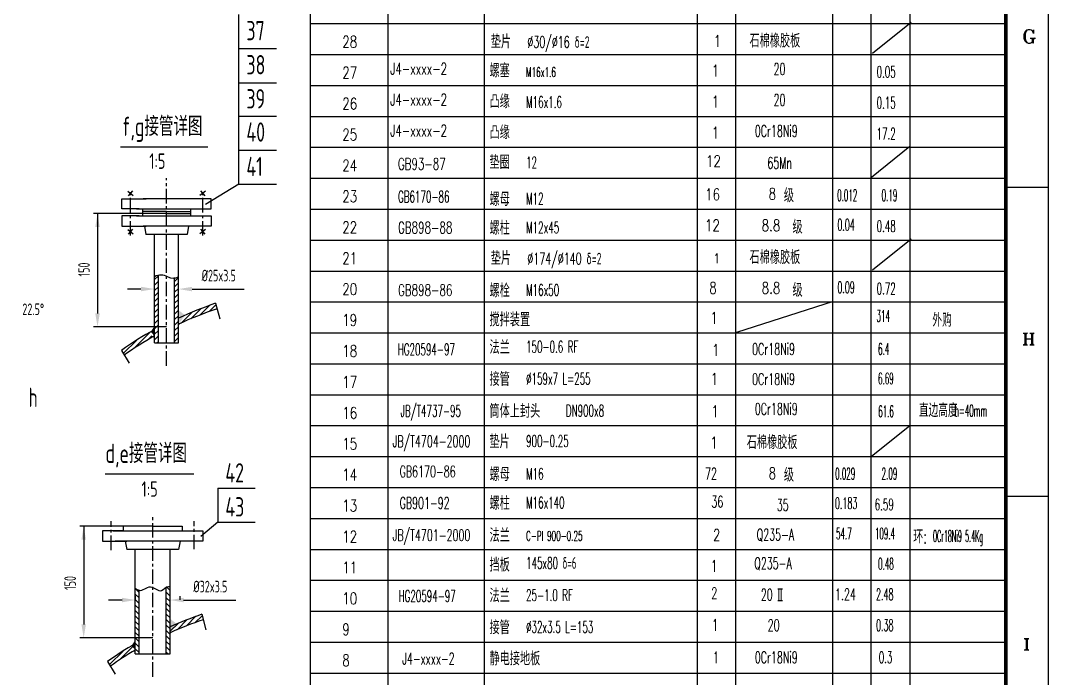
# Model space of a CAD drawing. Extents: x 0 to 594, y 0 to 841.
# Drawn here: x 328.1 to 594, y 128.5 to 298.6 of the extents above; entities that cross this region are included whole.
import ezdxf
from ezdxf.enums import TextEntityAlignment as Align

# ---------------------------------------------------------------- set-up
doc = ezdxf.new("R2010")
doc.units = 0
doc.header["$LTSCALE"] = 3
doc.header["$MEASUREMENT"] = 0
doc.linetypes.add('CENTER', pattern=[2, 1.25, -0.25, 0.25, -0.25])
doc.layers.get('0').update_dxf_attribs({"linetype": 'CONTINUOUS'})
doc.layers.get('DEFPOINTS').update_dxf_attribs({"linetype": 'CONTINUOUS'})
for name, color, linetype in [('1', 21, 'CONTINUOUS'), ('2', 253, 'CONTINUOUS'), ('4', 2, 'CENTER'), ('BORDER', 7, 'CONTINUOUS')]:
    doc.layers.add(name, color=color, linetype=linetype)
doc.styles.add('HZTXT', font='romans', dxfattribs={"width": 0.75, "bigfont": 'HZTXT'})
doc.styles.get("Standard").update_dxf_attribs({"font": 'isocp.shx', "width": 0.707, "bigfont": 'hztxt.shx'})

# ---------------------------------------------------------------- blocks, each defined once
blk = doc.blocks.new('*X0')
at = {"color": 0}
for p, q in [((2939.71, 221.59), (2942.31, 224.19)), ((2942.09, 222.56), (2944.59, 225.06)), ((2944.39, 223.45), (2946.17, 225.22)), ((2937.19, 220.48), (2939.95, 223.24)), ((2924.91, 213.86), (2929.19, 218.14)), ((2922.22, 212.58), (2925.71, 216.08)), ((2928.68, 216.22), (2929.59, 217.13))]:
    blk.add_line(p, q, dxfattribs=at)

msp = doc.modelspace()

# ---------------------------------------------------------------- hatches: boundary and pattern name
at = {"layer": '1'}
h = msp.add_hatch(dxfattribs=at)
h.set_pattern_fill('ANSI31', color=256, scale=8, style=0)
h.set_pattern_definition([(45, (-2734.2247, -459.7851), (-0.70710678, 0.70710678), [])])
h.paths.add_polyline_path([(362.769, 219.406), (363.769, 219.406), (363.769, 232.73, 0.0714651), (362.769, 232.39)])
h.paths.add_polyline_path([(362.769, 215.267), (363.769, 215.267), (363.769, 219.406), (362.769, 219.406)])
h.paths.add_polyline_path([(367.969, 215.267), (368.969, 215.267), (368.969, 232.313, -0.086303), (367.969, 232.021)])
h = msp.add_hatch(dxfattribs=at)
h.set_pattern_fill('ANSI31', color=256, scale=8, angle=90, style=0)
h.set_pattern_definition([(135, (-2734.872, -384.5111), (-0.70710678, -0.70710678), [])])
edge = h.paths.add_edge_path()
edge.add_spline(control_points=[(366.792, 152.107), (366.644, 152.194), (366.306, 152.353), (365.978, 152.21), (365.792, 152.085)], knot_values=[11.6031548, 11.6031548, 11.6031548, 11.6031548, 12.1056883, 12.7628931, 12.7628931, 12.7628931, 12.7628931], degree=3, periodic=0)
edge.add_line((365.792, 152.085), (365.792, 134.824))
edge.add_line((365.792, 134.824), (366.792, 134.824))
edge.add_line((366.792, 134.824), (366.792, 152.107))
edge = h.paths.add_edge_path()
edge.add_line((357.792, 138.963), (358.792, 138.963))
edge.add_line((358.792, 138.963), (358.792, 151.274))
edge.add_spline(control_points=[(358.792, 151.274), (358.782, 151.276), (358.438, 151.347), (358.108, 151.601), (357.792, 151.859)], knot_values=[2.9783827, 2.9783827, 2.9783827, 2.9783827, 3.0140194, 4.1220896, 4.1220896, 4.1220896, 4.1220896], degree=3, periodic=0)
edge.add_line((357.792, 151.859), (357.792, 138.963))
h.paths.add_polyline_path([(357.792, 134.824), (358.792, 134.824), (358.792, 138.963), (357.792, 138.963)])

# ---------------------------------------------------------------- linework, layer by layer
at = {"color": 3, "linetype": 'ByBlock'}
for p, q in [((359.628, 248.709), (347.024, 248.709)), ((348.024, 248.709), (348.024, 222.906)), ((359.269, 229.194), (355.769, 229.194)), ((362.769, 229.254), (362.769, 230.194)), ((368.969, 229.248), (368.969, 230.188)), ((372.469, 229.188), (375.969, 229.188)), ((375.969, 229.188), (385.971, 229.188)), ((365.869, 219.406), (347.024, 219.406)), ((356.051, 167.844), (343.447, 167.844)), ((344.447, 167.844), (344.447, 142.463)), ((357.858, 148.81), (357.858, 149.75)), ((369.392, 148.804), (369.392, 149.744)), ((354.358, 148.75), (350.858, 148.75)), ((370.292, 148.744), (373.792, 148.744)), ((373.792, 148.744), (383.794, 148.744)), ((362.292, 138.963), (343.447, 138.963))]:
    msp.add_line(p, q, dxfattribs=at)
at = {"color": 0}
for p, q in [((368.612, 141.067), (371.218, 143.674)), ((371, 142.041), (373.498, 144.539)), ((373.298, 142.925), (375.071, 144.698)), ((366.792, 140.662), (368.852, 142.722)), ((353.817, 133.344), (357.792, 137.319)), ((357.583, 135.695), (357.792, 135.905)), ((351.121, 132.061), (354.618, 135.559))]:
    msp.add_line(p, q, dxfattribs=at)
at = {"color": 3, "linetype": 'ByBlock'}
for points in [[(347.44, 245.209), (348.607, 245.209), (348.024, 248.709)], [(359.269, 229.777), (359.269, 228.61), (362.769, 229.194)], [(372.469, 229.771), (372.469, 228.605), (368.969, 229.188)], [(347.44, 222.906), (348.607, 222.906), (348.024, 219.406)], [(343.864, 164.344), (345.03, 164.344), (344.447, 167.844)], [(354.358, 149.333), (354.358, 148.167), (357.858, 148.75)], [(370.292, 149.328), (370.292, 148.161), (366.792, 148.744)], [(343.864, 142.463), (345.03, 142.463), (344.447, 138.963)]]:
    msp.add_solid(points, dxfattribs=at)
at = {"layer": '1'}
for p, q in [((384.603, 282.574), (384.603, 300.228)), ((384.603, 256.287), (384.603, 282.574)), ((384.603, 256.287), (375.996, 251.038)), ((378.545, 225.514), (379.656, 221.49)), ((354.216, 213.303), (356.179, 210.053)), ((379.161, 177.695), (379.161, 168.91)), ((379.161, 168.91), (374.74, 165.197)), ((374.968, 145.071), (376.079, 141.046)), ((350.639, 132.859), (352.602, 129.609))]:
    msp.add_line(p, q, dxfattribs=at)
at = {"layer": '1', "color": 122}
for p, q in [((403.108, 297.855), (583.129, 297.855)), ((548.525, 290.188), (558.525, 298.188)), ((403.108, 289.855), (583.129, 289.855)), ((403.108, 281.855), (583.129, 281.855)), ((403.108, 273.855), (583.129, 273.855)), ((548.188, 258.11), (558.188, 266.11)), ((403.108, 265.855), (583.129, 265.855)), ((403.108, 257.855), (583.129, 257.855)), ((403.108, 249.855), (583.129, 249.855)), ((548.525, 234.188), (558.525, 242.188)), ((403.108, 241.855), (583.129, 241.855)), ((403.108, 233.855), (583.129, 233.855)), ((513.421, 218.046), (538.421, 226.046)), ((403.108, 225.855), (583.129, 225.855)), ((403.108, 217.855), (583.129, 217.855)), ((403.108, 209.855), (583.129, 209.855)), ((403.108, 201.855), (583.129, 201.855)), ((403.108, 193.855), (583.129, 193.855)), ((548.108, 185.855), (558.108, 193.855)), ((403.108, 185.855), (583.129, 185.855)), ((403.108, 177.855), (583.129, 177.855)), ((403.108, 169.855), (583.129, 169.855)), ((403.108, 161.855), (583.129, 161.855)), ((403.108, 153.855), (583.129, 153.855)), ((524.019, 151.662), (525.179, 151.662)), ((524.019, 148.599), (525.179, 148.599)), ((403.108, 145.855), (583.129, 145.855)), ((403.108, 137.855), (583.129, 137.855)), ((403.108, 129.855), (583.129, 129.855))]:
    msp.add_line(p, q, dxfattribs=at)
at = {"layer": '1', "color": 2}
for p, q in [((353.944, 265.97), (376.579, 265.97)), ((349.989, 181.393), (372.933, 181.393))]:
    msp.add_line(p, q, dxfattribs=at)
for centre, radius, start, end in [((364.453, 229.08), 3.714, 61.97062, 116.96667), ((367.628, 235.042), 3.041, 241.97062, 296.17923)]:
    msp.add_arc(centre, radius, start, end, dxfattribs=at)
at = {"layer": '1'}
msp.add_open_spline([(357.792, 151.859), (358.108, 151.601), (359.326, 150.662), (361.715, 153.317), (364.368, 150.081), (365.891, 152.548), (366.644, 152.194), (366.792, 152.107)], degree=3, knots=[2.9783827, 2.9783827, 2.9783827, 2.9783827, 4.0864529, 7.197995, 10.1760653, 12.2603596, 12.7628931, 12.7628931, 12.7628931, 12.7628931], dxfattribs=at)
for points in [[(368.969, 220.107), (370.676, 222.409), (368.969, 223.749)], [(362.769, 217.049), (361.792, 218.128), (362.769, 219.647)], [(368.969, 220.107), (368.969, 219.64), (369.451, 220.32)], [(362.769, 217.049), (362.296, 216.78), (362.769, 216.453)], [(366.792, 140.287), (368.499, 142.589), (366.792, 143.929)], [(357.792, 135.817), (356.816, 136.896), (357.792, 138.415)], [(366.792, 140.287), (366.792, 139.82), (367.274, 140.5)], [(357.792, 135.817), (357.319, 135.548), (357.792, 135.221)]]:
    msp.add_solid(points, dxfattribs=at)
at = {"layer": '2', "color": 122}
for p, q in [((403.108, 11.008), (403.108, 409.855)), ((423.108, 409.855), (423.108, 61.016)), ((448.108, 61.016), (448.108, 409.855)), ((503.108, 409.855), (503.108, 61.177)), ((513.108, 61.177), (513.108, 409.855)), ((538.108, 409.855), (538.108, 61.016)), ((548.108, 67.702), (548.108, 409.855)), ((558.108, 409.855), (558.108, 61.016))]:
    msp.add_line(p, q, dxfattribs=at)
at = {"layer": '2'}
for p, q in [((384.603, 291.39), (394.284, 291.39)), ((384.603, 282.574), (394.284, 282.574)), ((384.603, 273.918), (394.284, 273.918)), ((384.603, 265.102), (394.284, 265.102)), ((384.603, 256.287), (394.284, 256.287)), ((355.825, 254.477), (357.207, 253.401)), ((357.106, 254.586), (355.921, 253.296)), ((375.914, 254.477), (374.531, 253.401)), ((374.632, 254.586), (375.817, 253.296)), ((357.106, 244.687), (355.921, 243.396)), ((360.143, 245.46), (360.549, 243.299)), ((371.595, 245.46), (371.189, 243.299)), ((374.632, 244.687), (375.817, 243.396)), ((355.825, 244.578), (357.207, 243.501)), ((371.189, 243.299), (360.549, 243.299)), ((375.914, 244.578), (374.531, 243.501)), ((362.769, 215.267), (368.969, 215.267)), ((379.161, 177.695), (388.842, 177.695)), ((379.161, 168.879), (388.842, 168.879)), ((355.166, 164.016), (355.572, 161.856)), ((369.418, 164.016), (369.013, 161.856)), ((369.013, 161.856), (355.572, 161.856)), ((357.792, 134.824), (366.792, 134.824))]:
    msp.add_line(p, q, dxfattribs=at)
at = {"layer": '2', "color": 1}
for p, q in [((354.287, 249.909), (354.287, 252.537)), ((354.287, 252.537), (360.569, 252.537)), ((377.451, 252.537), (359.869, 252.537)), ((377.451, 249.909), (377.451, 252.537)), ((358.769, 249.909), (354.287, 249.909)), ((354.287, 248.088), (354.287, 245.46)), ((358.769, 248.088), (354.287, 248.088)), ((358.069, 249.909), (377.451, 249.909)), ((358.069, 248.088), (377.451, 248.088)), ((359.628, 249.909), (359.628, 248.088)), ((365.869, 249.288), (359.628, 249.288)), ((365.869, 248.709), (359.628, 248.709)), ((365.869, 249.288), (372.11, 249.288)), ((365.869, 248.709), (372.11, 248.709)), ((372.11, 249.909), (372.11, 248.088)), ((377.451, 248.088), (377.451, 245.46)), ((354.287, 245.46), (360.569, 245.46)), ((377.451, 245.46), (359.869, 245.46)), ((362.769, 215.267), (362.769, 243.299)), ((368.969, 215.267), (368.969, 243.299)), ((363.769, 215.267), (363.769, 232.73)), ((367.969, 215.267), (367.969, 232.185)), ((354.651, 167.844), (354.651, 166.644)), ((362.292, 167.844), (354.651, 167.844)), ((362.292, 167.844), (369.933, 167.844)), ((369.933, 167.844), (369.933, 166.644)), ((354.651, 166.644), (349.31, 166.644)), ((349.31, 166.644), (349.31, 164.016)), ((352.051, 166.644), (375.275, 166.644)), ((375.275, 166.644), (375.275, 164.016)), ((349.31, 164.016), (355.592, 164.016)), ((375.275, 164.016), (352.566, 164.016)), ((357.792, 134.824), (357.792, 161.856)), ((366.792, 134.824), (366.792, 161.856)), ((365.792, 134.824), (365.792, 152.085)), ((358.792, 134.824), (358.792, 151.274))]:
    msp.add_line(p, q, dxfattribs=at)
for points in [[(378.545, 225.514, 0.0203426), (368.969, 221.672)], [(378.931, 224.116, 0.0212828), (368.969, 220.107)], [(362.769, 218.663, 0.0346704), (354.216, 213.303, 0.031937)], [(362.769, 217.049, 0.0323486), (354.936, 212.069, 0.0295581)], [(374.968, 145.071, 0.0173249), (366.792, 141.848, 0.0173249)], [(375.354, 143.673, 0.0182453), (366.792, 140.287, 0.0182453)], [(357.792, 137.452, 0.0291876), (350.639, 132.859)], [(357.792, 135.817, 0.0267504), (351.359, 131.625)]]:
    msp.add_lwpolyline(points, format="xyb", dxfattribs=at)
at = {"layer": '4', "color": 2}
for p, q in [((365.869, 209.345), (365.869, 257.834)), ((356.515, 243.005), (356.515, 254.869)), ((375.224, 243.005), (375.224, 254.869)), ((362.292, 128.901), (362.292, 170.862)), ((351.538, 161.679), (351.538, 169.127)), ((373.047, 161.883), (373.047, 169.127))]:
    msp.add_line(p, q, dxfattribs=at)
at = {"layer": 'BORDER', "color": 122}
for p, q in [((594, 0), (594, 841)), ((587.774, 295.453), (587.622, 294.938)), ((587.956, 295.787), (587.774, 295.453)), ((587.956, 295.453), (587.774, 294.938)), ((588.289, 296.12), (587.956, 295.787)), ((588.107, 295.787), (587.956, 295.453)), ((588.107, 295.605), (587.956, 294.938)), ((588.441, 296.12), (588.107, 295.605)), ((588.774, 296.272), (588.289, 296.12)), ((588.774, 296.272), (588.441, 296.12)), ((589.289, 296.272), (588.774, 296.272)), ((589.622, 296.12), (589.289, 296.272)), ((589.956, 295.787), (589.622, 296.12)), ((589.956, 295.787), (590.107, 296.272)), ((590.107, 295.272), (589.956, 295.787)), ((590.107, 296.272), (590.107, 295.272)), ((587.622, 294.938), (587.622, 294.12)), ((587.622, 294.12), (587.774, 293.605)), ((587.774, 294.938), (587.774, 294.12)), ((587.774, 294.12), (587.956, 293.605)), ((587.774, 293.605), (587.956, 293.271)), ((587.956, 294.938), (587.956, 294.12)), ((587.956, 294.12), (588.107, 293.453)), ((587.956, 293.605), (588.107, 293.271)), ((587.956, 293.271), (588.289, 292.938)), ((588.107, 293.453), (588.441, 292.938)), ((588.107, 293.271), (588.138, 293.271)), ((588.289, 292.938), (588.774, 292.787)), ((588.441, 292.938), (588.774, 292.787)), ((588.774, 292.787), (588.804, 292.787)), ((588.774, 292.787), (589.289, 292.787)), ((589.289, 294.12), (590.623, 294.12)), ((589.289, 292.787), (589.622, 292.938)), ((589.441, 294.12), (589.774, 293.938)), ((589.622, 294.12), (589.774, 293.787)), ((589.774, 293.12), (589.622, 292.938)), ((589.622, 292.938), (589.653, 292.938)), ((589.622, 292.938), (589.956, 292.938)), ((589.774, 294.12), (589.774, 293.12)), ((589.774, 293.938), (589.804, 293.938)), ((589.774, 293.787), (589.804, 293.787)), ((589.956, 293.938), (589.956, 293.12)), ((589.956, 293.12), (589.986, 293.12)), ((589.956, 292.938), (590.107, 292.787)), ((590.441, 294.12), (590.107, 293.938)), ((590.289, 294.12), (590.107, 293.787)), ((590.107, 294.12), (590.138, 294.12)), ((590.107, 292.787), (590.107, 294.12)), ((590.107, 293.938), (590.138, 293.938)), ((590.107, 293.787), (590.138, 293.787)), ((590.623, 294.12), (590.653, 294.12)), ((594, 255.5), (583.5, 255.5)), ((587.455, 217.772), (588.596, 217.772)), ((587.592, 217.772), (587.881, 217.62)), ((587.744, 217.772), (587.881, 217.483)), ((587.881, 217.772), (587.881, 214.76)), ((587.881, 217.62), (587.896, 217.62)), ((587.881, 217.483), (587.896, 217.483)), ((588.018, 217.62), (588.018, 214.912)), ((588.459, 217.772), (588.17, 217.62)), ((588.307, 217.772), (588.17, 217.483)), ((588.17, 217.772), (588.17, 214.76)), ((588.17, 217.62), (588.185, 217.62)), ((588.17, 217.483), (588.185, 217.483)), ((588.17, 216.342), (589.6, 216.342)), ((588.596, 217.772), (588.611, 217.772)), ((589.159, 217.772), (590.315, 217.772)), ((589.311, 217.772), (589.6, 217.62)), ((589.448, 217.772), (589.6, 217.483)), ((589.6, 217.772), (589.6, 214.76)), ((589.6, 217.62), (589.615, 217.62)), ((589.6, 217.483), (589.615, 217.483)), ((589.6, 216.342), (589.615, 216.342)), ((589.737, 217.62), (589.737, 214.912)), ((590.163, 217.772), (589.874, 217.62)), ((590.026, 217.772), (589.874, 217.483)), ((589.874, 217.772), (589.874, 214.76)), ((589.874, 217.62), (589.889, 217.62)), ((589.874, 217.483), (589.889, 217.483)), ((590.315, 217.772), (590.33, 217.772)), ((587.455, 214.76), (588.596, 214.76)), ((587.881, 214.912), (587.592, 214.76)), ((587.592, 214.76), (587.607, 214.76)), ((587.881, 215.049), (587.744, 214.76)), ((587.744, 214.76), (587.759, 214.76)), ((587.881, 214.76), (587.896, 214.76)), ((588.018, 214.912), (588.033, 214.912)), ((588.17, 215.049), (588.307, 214.76)), ((588.17, 214.912), (588.459, 214.76)), ((588.17, 214.76), (588.185, 214.76)), ((588.307, 214.76), (588.322, 214.76)), ((588.459, 214.76), (588.474, 214.76)), ((588.596, 214.76), (588.611, 214.76)), ((589.159, 214.76), (590.315, 214.76)), ((589.6, 214.912), (589.311, 214.76)), ((589.311, 214.76), (589.326, 214.76)), ((589.6, 215.049), (589.448, 214.76)), ((589.448, 214.76), (589.463, 214.76)), ((589.6, 214.76), (589.615, 214.76)), ((589.737, 214.912), (589.752, 214.912)), ((589.874, 215.049), (590.026, 214.76)), ((589.874, 214.912), (590.163, 214.76)), ((589.874, 214.76), (589.889, 214.76)), ((590.026, 214.76), (590.041, 214.76)), ((590.163, 214.76), (590.178, 214.76)), ((590.315, 214.76), (590.33, 214.76)), ((594, 175.5), (583.5, 175.5)), ((587.774, 138.757), (587.759, 138.757)), ((588.915, 138.757), (587.774, 138.757)), ((587.911, 138.757), (588.2, 138.605)), ((588.063, 138.757), (588.2, 138.468)), ((588.2, 138.605), (588.185, 138.605)), ((588.2, 138.468), (588.185, 138.468)), ((588.2, 138.757), (588.2, 135.76)), ((588.352, 138.605), (588.352, 135.897)), ((588.489, 138.605), (588.474, 138.605)), ((588.489, 138.468), (588.474, 138.468)), ((588.626, 138.757), (588.489, 138.468)), ((588.778, 138.757), (588.489, 138.605)), ((588.489, 138.757), (588.489, 135.76)), ((587.774, 135.76), (587.759, 135.76)), ((588.915, 135.76), (587.774, 135.76)), ((587.911, 135.76), (587.896, 135.76)), ((588.2, 135.897), (587.911, 135.76)), ((588.063, 135.76), (588.048, 135.76)), ((588.2, 136.034), (588.063, 135.76)), ((588.2, 135.76), (588.185, 135.76)), ((588.352, 135.897), (588.337, 135.897)), ((588.489, 135.76), (588.474, 135.76)), ((588.489, 136.034), (588.626, 135.76)), ((588.489, 135.897), (588.778, 135.76)), ((588.626, 135.76), (588.611, 135.76)), ((588.778, 135.76), (588.763, 135.76))]:
    msp.add_line(p, q, dxfattribs=at)
at = {"layer": 'BORDER', "color": 122, "const_width": 1}
msp.add_lwpolyline([(24.992, 11.008), (582.992, 11.008), (582.992, 831.008), (24.992, 831.008)], close=True, dxfattribs=at)
at = {"layer": 'DEFPOINTS', "color": 0, "linetype": 'ByBlock'}
for p in [(362.769, 229.194), (368.969, 229.188), (368.969, 229.188), (348.024, 219.406), (357.858, 148.75), (369.392, 148.744), (369.392, 148.744), (344.447, 138.963)]:
    msp.add_point(p, dxfattribs=at)

# ---------------------------------------------------------------- block references
at = {"layer": '1'}
msp.add_blockref('*X0', (-2567.518, -0.077), dxfattribs=at)

# ---------------------------------------------------------------- texts
at = {"color": 3, "linetype": 'ByBlock', "width": 0.7}
for p in [(344.524, 234.24), (340.947, 153.159)]:
    msp.add_text('150', height=3, rotation=90, dxfattribs=at).set_placement(p, align=Align.MIDDLE_CENTER)
for s, p in [('%%c25x3.5', (379.386, 232.688)), ('%%c32x3.5', (377.209, 152.244))]:
    msp.add_text(s, height=3, dxfattribs=at).set_placement(p, align=Align.MIDDLE)
at = {"color": 3, "linetype": 'ByBlock', "insert": (331.396, 223.966), "char_height": 3, "attachment_point": 5}
msp.add_mtext('\\A1;22.5°', dxfattribs=at)
at = {"layer": '1', "color": 2}
for s, height, width, p in [('37', 5, 0.75, (386.535, 293.533)), ('38', 5, 0.75, (386.535, 284.717)), ('39', 5, 0.75, (386.535, 275.901)), ('f,g接管详图', 5, 0.75, (354.372, 268.771)), ('40', 5, 0.75, (386.535, 267.301)), ('1:5', 4, 0.75, (361.405, 260.279)), ('41', 5, 0.75, (386.535, 258.398)), ('h', 5, 0.7, (330.199, 198.669)), ('d,e接管详图', 5, 0.75, (350.079, 184.194)), ('42', 5, 0.75, (381.092, 179.159)), ('1:5', 4, 0.75, (359.404, 175.45)), ('43', 5, 0.75, (381.092, 170.344))]:
    msp.add_text(s, height=height, dxfattribs=dict(at, width=width)).set_placement(p)
at = {"layer": '1', "color": 122, "style": 'HZTXT'}
for s, height, width, p in [('垫片', 3.5, 0.75, (449.755, 291.446)), ('%%c30/%%c16 δ=2', 3, 0.6, (459.22, 291.584)), ('石棉橡胶板', 3.5, 0.75, (516.672, 291.668)), ('28', 3, 0.75, (411.336, 291.658)), ('1', 3, 0.75, (507.42, 291.865)), ('J4-xxxx-2', 3, 0.65, (423.746, 284.676)), ('螺塞', 3.5, 0.75, (449.418, 283.964)), ('1', 3, 0.75, (506.904, 284.16)), ('20', 3, 0.6, (522.889, 284.586)), ('27', 3, 0.75, (411.336, 283.658)), ('M16x1.6', 2.5, 0.55, (458.882, 284.051)), ('0.05', 3, 0.55, (549.549, 283.872)), ('J4-xxxx-2', 3, 0.65, (423.746, 276.676)), ('凸缘', 3.5, 0.75, (449.418, 275.964)), ('20', 3, 0.6, (522.889, 276.586)), ('26', 3, 0.75, (411.336, 275.658)), ('M16x1.6', 3, 0.55, (458.882, 276.051)), ('1', 3, 0.75, (506.904, 276.16)), ('0.15', 3, 0.55, (549.549, 275.872)), ('J4-xxxx-2', 3, 0.65, (423.746, 268.676)), ('凸缘', 3.5, 0.75, (449.418, 267.964)), ('0Cr18Ni9', 3, 0.6, (518.046, 268.586)), ('25', 3, 0.75, (411.336, 267.658)), ('1', 3, 0.75, (506.904, 268.16)), ('17.2', 3, 0.55, (549.549, 267.872)), ('垫圈', 3.5, 0.75, (449.418, 260.284)), ('12', 3, 0.55, (458.882, 260.421)), ('12', 3, 0.75, (505.428, 260.778)), ('65Mn', 3, 0.6, (521.272, 260.322)), ('24', 3, 0.75, (411.336, 259.658)), ('GB93-87', 3, 0.65, (425.715, 260.062)), ('8', 3, 0.75, (521.603, 252.326)), ('级', 3.5, 0.75, (525.561, 251.658)), ('23', 3, 0.75, (411.336, 251.658)), ('GB6170-86', 3, 0.55, (425.761, 251.585)), ('螺母', 3.5, 0.75, (449.418, 250.699)), ('M12', 3, 0.55, (458.882, 251.065)), ('16', 3, 0.75, (505.208, 252.16)), ('0.012', 3, 0.45, (539.344, 251.962)), ('0.19', 3, 0.45, (550.852, 251.962)), ('级', 3.5, 0.75, (527.789, 243.493)), ('0.04', 3, 0.5, (539.4, 244.317)), ('22', 3, 0.75, (411.336, 243.658)), ('GB898-88', 3, 0.65, (425.761, 243.585)), ('螺柱', 3.5, 0.75, (449.418, 243.247)), ('M12x45', 3, 0.55, (458.882, 243.613)), ('12', 3, 0.75, (505.162, 244.16)), ('8.8', 3, 0.75, (519.82, 244.16)), ('0.48', 3, 0.55, (549.549, 243.965)), ('垫片', 3.5, 0.75, (449.755, 235.446)), ('石棉橡胶板', 3.5, 0.75, (516.672, 235.668)), ('21', 3, 0.75, (411.336, 235.658)), ('%%c174/%%c140 δ=2', 3, 0.6, (459.22, 235.584)), ('1', 2.5, 0.75, (507.42, 235.865)), ('20', 3, 0.75, (411.336, 227.658)), ('GB898-86', 3, 0.65, (425.761, 227.408)), ('螺栓', 3.5, 0.75, (449.418, 227.07)), ('M16x50', 3, 0.55, (458.882, 227.436)), ('8', 3, 0.75, (506.28, 227.983)), ('8.8', 3, 0.75, (519.82, 227.983)), ('级', 3.5, 0.75, (527.789, 227.177)), ('0.09', 3, 0.5, (539.4, 228.14)), ('0.72', 3, 0.55, (549.549, 227.787)), ('搅拌装置', 3.5, 0.75, (449.418, 219.54)), ('314', 3, 0.45, (549.527, 220.714)), ('19', 3, 0.75, (411.336, 219.658)), ('1', 3, 0.75, (506.541, 220.232)), ('外购', 3.5, 0.6, (563.969, 219.435)), ('法兰', 3.5, 0.75, (449.418, 212.393)), ('150-0.6 RF', 3, 0.55, (458.882, 212.759)), ('18', 3, 0.75, (411.336, 211.658)), ('HG20594-97', 3, 0.55, (425.692, 212.065)), ('1', 3, 0.75, (506.98, 211.899)), ('0Cr18Ni9', 3, 0.6, (517.355, 212.156)), ('6.4', 3, 0.45, (549.936, 212.191)), ('接管', 3.5, 0.75, (449.418, 204.153)), ('%%C159x7 L=255', 3, 0.55, (458.882, 204.52)), ('1', 3, 0.75, (506.609, 204.448)), ('0Cr18Ni9', 3, 0.6, (517.355, 204.39)), ('6.69', 3, 0.45, (549.936, 204.561)), ('17', 3, 0.75, (411.336, 203.658)), ('JB/T4737-95', 3, 0.55, (426.406, 196.173)), ('筒体上封头', 3.5, 0.75, (449.418, 195.873)), ('0Cr18Ni9', 3, 0.6, (518.046, 196.699)), ('直边高度', 3.5, 0.55, (560.501, 196.077)), ('16', 3, 0.75, (411.336, 195.658)), ('DN900x8', 3, 0.55, (469.171, 196.239)), ('1', 3, 0.75, (506.824, 196.065)), ('61.6', 3, 0.45, (549.964, 196.065)), ('h=40mm', 3, 0.45, (569.759, 196.234)), ('JB/T4704-2000', 3, 0.6, (424.346, 188.285)), ('垫片', 3.5, 0.75, (449.418, 187.998)), ('石棉橡胶板', 3.5, 0.75, (515.962, 187.794)), ('15', 3, 0.75, (411.336, 187.658)), ('900-0.25', 3, 0.55, (458.882, 188.364)), ('1', 3, 0.75, (506.541, 187.958)), ('GB6170-86', 3, 0.6, (426.165, 180.494)), ('14', 3, 0.75, (411.336, 179.658)), ('螺母', 3.5, 0.75, (449.418, 179.529)), ('M16', 3, 0.55, (458.882, 179.896)), ('72', 3, 0.6, (505.185, 179.958)), ('8', 3, 0.75, (521.603, 180.037)), ('级', 3.5, 0.75, (525.561, 179.369)), ('0.029', 3, 0.45, (538.818, 179.958)), ('2.09', 3, 0.45, (550.852, 179.958)), ('螺柱', 3.5, 0.75, (449.418, 172.078)), ('36', 3, 0.6, (506.814, 172.674)), ('13', 3, 0.75, (411.336, 171.658)), ('GB901-92', 3, 0.6, (426.165, 172.365)), ('M16x140', 3, 0.55, (458.882, 172.444)), ('35', 3, 0.6, (523.745, 171.828)), ('0.183', 3, 0.5, (538.787, 172.313)), ('6.59', 3, 0.55, (549.047, 171.96)), ('JB/T4701-2000', 3, 0.6, (424.346, 164.027)), ('法兰', 3.5, 0.75, (449.418, 163.74)), ('12', 3, 0.75, (411.336, 163.658)), ('C-PI 900-0.25', 2.5, 0.55, (458.882, 164.106)), ('2', 3, 0.75, (507.222, 164.065)), ('Q235-A', 3, 0.6, (518.523, 164.163)), ('54.7', 3, 0.45, (539.058, 164.463)), ('109.4', 3, 0.45, (549.116, 164.463)), (' 环:', 3.5, 0.7, (557.354, 163.41)), ('0Cr18Ni9 5.4Kg', 3.02464, 0.4, (564.141, 163.763)), ('挡板', 3.5, 0.75, (449.418, 156.099)), ('145x80 δ=6', 3, 0.55, (458.882, 156.847)), ('Q235-A', 3, 0.6, (517.912, 156.748)), ('0.48', 3, 0.45, (549.936, 156.627)), ('11', 3, 0.75, (411.336, 155.658)), ('1', 3, 0.75, (506.598, 156.065)), ('法兰', 3.5, 0.75, (449.418, 148.142)), ('2', 3, 0.6, (506.814, 149.027)), ('20 II', 3, 0.6, (519.604, 148.625)), ('1.24', 3, 0.6, (538.787, 148.716)), ('2.48', 3, 0.5, (549.407, 148.716)), ('10', 3, 0.75, (411.336, 147.658)), ('HG20594-97', 3, 0.55, (425.91, 148.283)), ('25-1.0 RF', 3, 0.55, (458.882, 148.508)), ('接管', 3.5, 0.75, (449.418, 139.92)), ('1', 3, 0.6, (507.008, 140.81)), ('20', 3, 0.6, (521.395, 140.741)), ('0.38', 3, 0.5, (549.407, 140.741)), ('9', 3, 0.75, (411.336, 139.658)), ('%%c32x3.5 L=153', 3, 0.55, (458.882, 140.286)), ('静电接地板', 3.5, 0.75, (449.418, 131.864)), ('8', 3, 0.75, (411.336, 131.658)), ('J4-xxxx-2', 3, 0.6, (426.827, 132.087)), ('1', 3, 0.6, (507.242, 132.422)), ('0Cr18Ni9', 3, 0.6, (518.046, 132.422)), ('0.3', 3, 0.55, (550.097, 132.422))]:
    msp.add_text(s, height=height, dxfattribs=dict(at, width=width)).set_placement(p)

doc.saveas('drawing.dxf')
